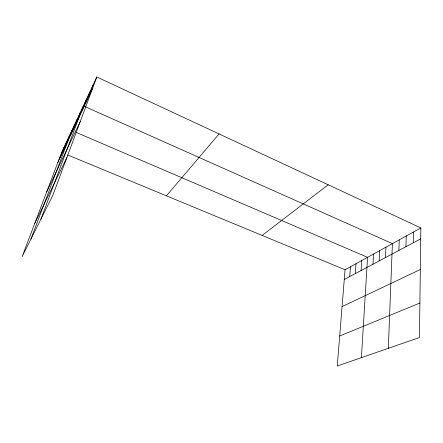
<?xml version="1.0" encoding="UTF-8"?>
<svg xmlns="http://www.w3.org/2000/svg" width="443" height="443" viewBox="0 0 443 443"><rect width="100%" height="100%" fill="white"/><g stroke="black" fill="none" stroke-linecap="round" stroke-linejoin="round"><path stroke-width="0.66" d="M420.85 227.929L419.449 337.538L337.256 366.012L345.058 269.754L420.85 227.929L96.807 76.988L61.616 152.447L22.15 256.619L52.8 195.424L96.807 76.988M413.23 242.83L413.441 232.016M405.954 246.696L406.237 235.992M398.877 250.456L399.226 239.862M388.317 348.325L392.404 243.628L83.328 105.883L40.906 219.174M385.488 257.577L385.953 247.183M379.147 260.944L379.668 250.655M372.967 264.227L373.538 254.038M361.405 357.645L367.563 257.333L76.141 132.402M361.067 270.551L361.732 260.55M355.33 273.602L356.039 263.696M349.737 276.576L350.485 266.758M82.332 110.257L86.535 99.016M85.61 103.269L89.846 91.922M89.004 96.031L93.268 84.58M73.294 129.533L77.403 118.597M76.179 123.376L80.321 112.339M62.585 152.37L66.572 141.815M65.143 146.915L69.163 136.267M30.905 239.131L71.827 130.552L73.062 131.078M70.492 135.503L74.574 124.66M60.098 157.669L64.058 147.209M57.684 162.814L92.515 88.539M46.659 191.93L80.355 121.266M34.598 223.765L66.887 157.509M166.407 195.817L219.058 133.93M262.134 235.432L328.197 184.77M344.272 279.478L420.712 238.855M342.074 306.617L420.318 269.527M339.687 336.004L419.892 303.023M61.616 152.447L62.845 152.957M67.757 154.995L345.058 269.754"/></g></svg>
